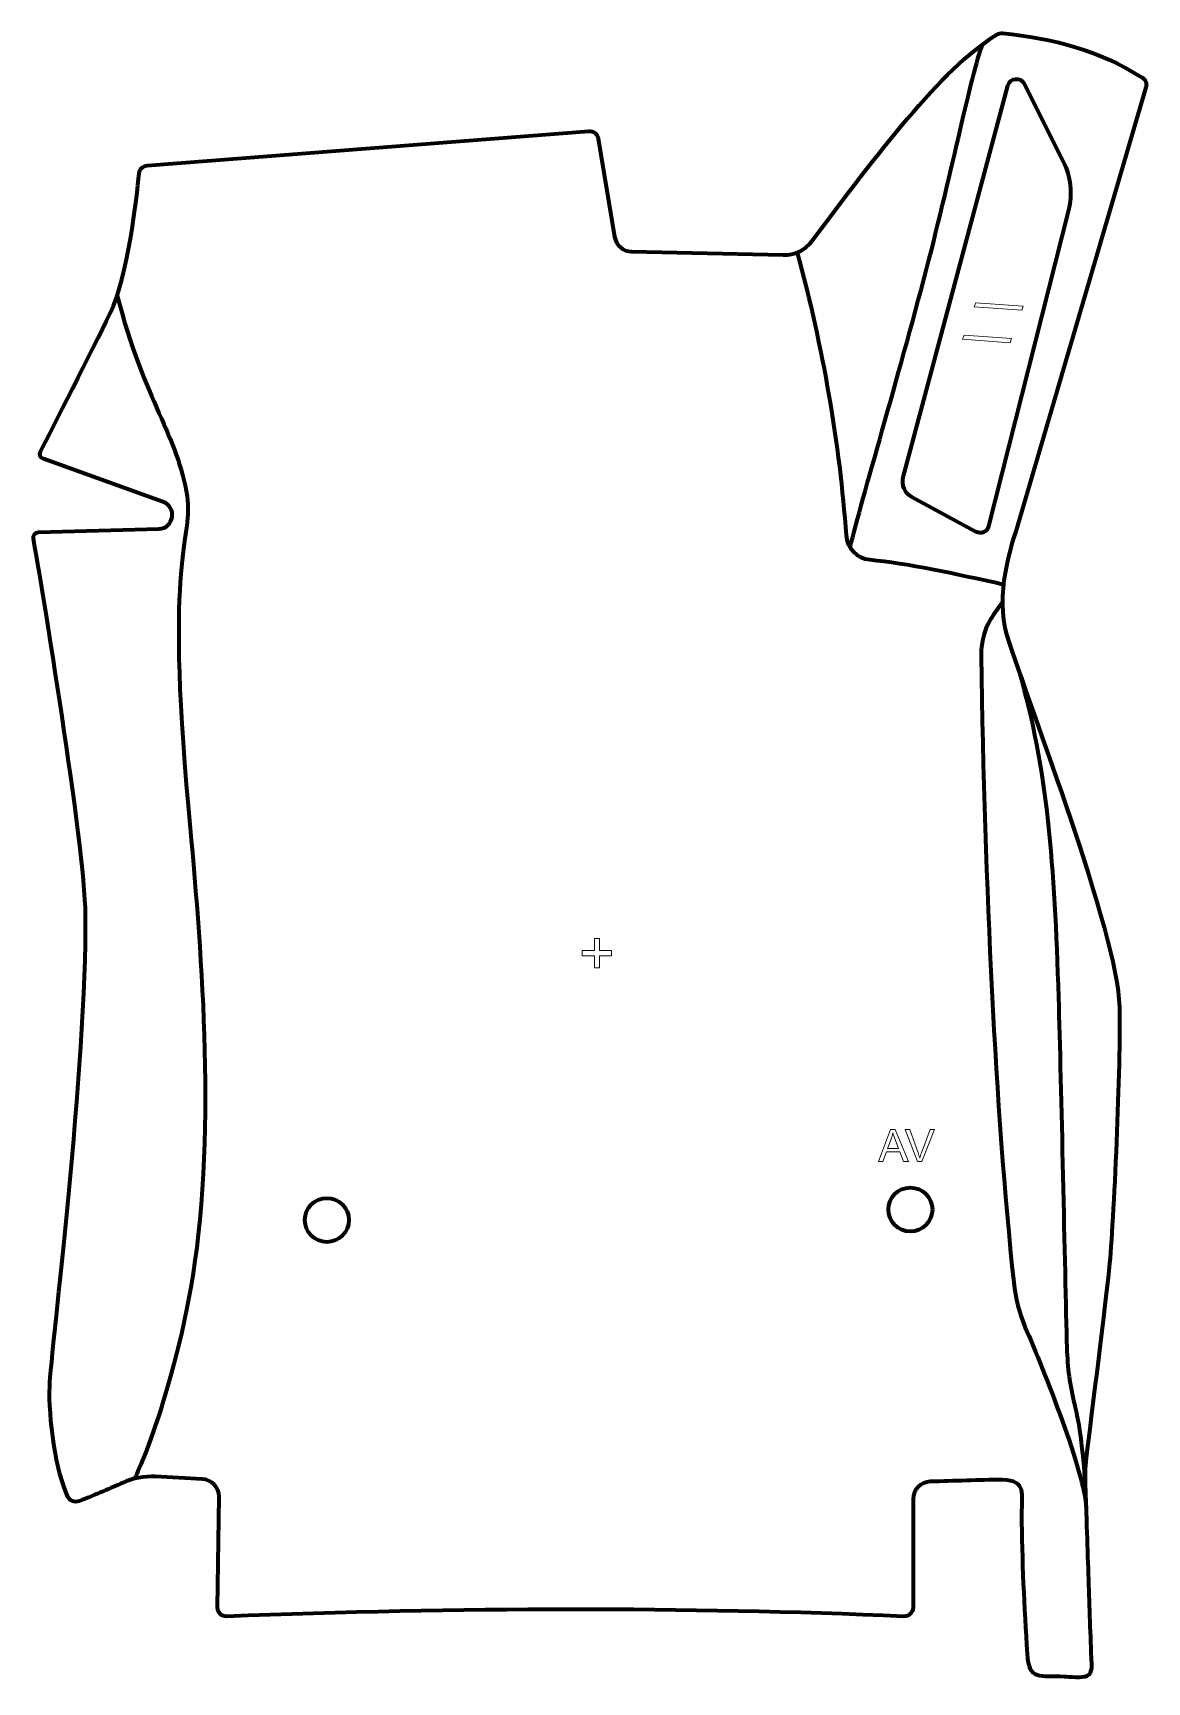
# Model space of a CAD drawing. Header units: millimetres. Extents: x 544 to 1178, y -357 to 580.
import ezdxf

# ---------------------------------------------------------------- set-up
doc = ezdxf.new("R2010")
doc.units = ezdxf.units.MM
doc.header["$MEASUREMENT"] = 0
doc.layers.add('layer 2', color=7, linetype='Continuous')
doc.layers.add('layer 3', color=7, linetype='Continuous')

msp = doc.modelspace()

# ---------------------------------------------------------------- linework, layer by layer
at = {"layer": 'layer 2', "color": 142, "lineweight": 158}
for centre in [(711.4329, -94.8229), (1043.1761, -88.8358)]:
    msp.add_ellipse(centre, major_axis=(12.5001, 0), ratio=0.999992, dxfattribs=at)
at = {"layer": 'layer 2', "color": 142, "lineweight": 200}
for points, knots in [([(1008.9052, 287.6012), (1016.0772, 316.7548), (1036.1216, 383.5638), (1052.3568, 445.875), (1052.3568, 445.875), (1067.2934, 503.2014), (1077.905, 556.7178), (1084.1312, 573.6017)], [0, 0, 0, 0, 0.33333333, 0.33333333, 0.33333333, 0.33333333, 1, 1, 1, 1]), ([(1098.6703, 550.2865), (1098.6703, 550.2865), (1039.1771, 327.6506), (1039.1771, 327.6506), (1039.1771, 327.6506), (1037.9847, 323.1862), (1040.0058, 318.4858), (1044.067, 316.2809), (1044.067, 316.2809), (1044.067, 316.2809), (1080.4673, 296.5165), (1080.4673, 296.5165), (1080.4673, 296.5165), (1083.3354, 294.9594), (1086.9023, 296.5225), (1087.701, 299.6866), (1087.701, 299.6866), (1087.701, 299.6866), (1133.0855, 479.4371), (1133.0855, 479.4371), (1133.0855, 479.4371), (1135.4339, 488.7381), (1134.3615, 498.5735), (1130.0633, 507.1499), (1130.0633, 507.1499), (1130.0633, 507.1499), (1107.9705, 551.2358), (1107.9705, 551.2358), (1107.9705, 551.2358), (1105.9096, 555.3485), (1099.8577, 554.7308), (1098.6703, 550.2865)], [0, 0, 0, 0, 0.11111111, 0.11111111, 0.11111111, 0.11111111, 0.22222222, 0.22222222, 0.22222222, 0.22222222, 0.33333333, 0.33333333, 0.33333333, 0.33333333, 0.44444444, 0.44444444, 0.44444444, 0.44444444, 0.55555556, 0.55555556, 0.55555556, 0.55555556, 0.66666667, 0.66666667, 0.66666667, 0.66666667, 0.77777778, 0.77777778, 0.77777778, 0.77777778, 1, 1, 1, 1]), ([(978.8051, 455.3657), (993.4531, 401.6965), (1003.0455, 345.7926), (1006.6054, 294.6228), (1006.6054, 294.6228), (1007.1162, 287.2791), (1012.8488, 281.3619), (1020.1802, 280.6984), (1020.1802, 280.6984), (1040.9525, 278.8184), (1068.4865, 272.8095), (1096.1446, 266.6493)], [0, 0, 0, 0, 0.25, 0.25, 0.25, 0.25, 0.5, 0.5, 0.5, 0.5, 1, 1, 1, 1]), ([(592.2343, 430.8504), (607.6098, 371.1385), (626.9625, 350.3264), (631.9144, 316.7645), (631.9144, 316.7645), (635.5001, 292.4602), (619.9613, 288.265), (631.5239, 152.8262), (631.5239, 152.8262), (636.7447, 91.6683), (648.2459, -12.55), (638.2891, -102.9938), (638.2891, -102.9938), (629.4584, -183.2091), (602.2046, -241.8364), (602.2046, -241.8364)], [0, 0, 0, 0, 0.2, 0.2, 0.2, 0.2, 0.4, 0.4, 0.4, 0.4, 0.6, 0.6, 0.6, 0.6, 1, 1, 1, 1]), ([(1095.5256, 256.5916), (1095.5256, 256.5916), (1090.6735, 249.7265), (1090.6735, 249.7265), (1090.6735, 249.7265), (1085.7688, 242.7863), (1083.1988, 234.4622), (1083.3438, 225.9652), (1083.3438, 225.9652), (1085.6206, 92.7341), (1091.2682, -29.937), (1101.9482, -130.3548), (1101.9482, -130.3548), (1102.8824, -139.1365), (1105.0985, -147.7312), (1108.5364, -155.8656), (1108.5364, -155.8656), (1119.0675, -180.7826), (1142.3649, -238.0483), (1143.0528, -258.5958)], [0, 0, 0, 0, 0.16666667, 0.16666667, 0.16666667, 0.16666667, 0.33333333, 0.33333333, 0.33333333, 0.33333333, 0.5, 0.5, 0.5, 0.5, 0.66666667, 0.66666667, 0.66666667, 0.66666667, 1, 1, 1, 1]), ([(1104.7746, 217.5861), (1121.1869, 161.5642), (1124.9722, 107.5769), (1127.3626, 31.6757), (1127.3626, 31.6757), (1128.942, -18.4636), (1130.9211, -122.5164), (1132.1467, -167.5898), (1132.1467, -167.5898), (1132.4388, -178.3382), (1133.8552, -189.0323), (1136.4625, -199.4643), (1136.4625, -199.4643), (1138.9464, -209.4023), (1142.0131, -227.551), (1143.0528, -258.5958)], [0, 0, 0, 0, 0.2, 0.2, 0.2, 0.2, 0.4, 0.4, 0.4, 0.4, 0.6, 0.6, 0.6, 0.6, 1, 1, 1, 1])]:
    msp.add_open_spline(points, degree=3, knots=knots, dxfattribs=at)
at = {"layer": 'layer 2', "color": 142, "lineweight": 9}
for points, knots in [([(1080.3443, 426.8074), (1080.3443, 426.8074), (1107.3775, 424.801), (1107.3775, 424.801), (1107.3775, 424.801), (1107.3775, 424.801), (1106.5341, 422.4675), (1106.5341, 422.4675), (1106.5341, 422.4675), (1106.5341, 422.4675), (1079.5008, 424.474), (1079.5008, 424.474), (1079.5008, 424.474), (1079.5008, 424.474), (1080.3443, 426.8074), (1080.3443, 426.8074)], [0, 0, 0, 0, 0.2, 0.2, 0.2, 0.2, 0.4, 0.4, 0.4, 0.4, 0.6, 0.6, 0.6, 0.6, 1, 1, 1, 1]), ([(1073.6807, 408.3721), (1073.6807, 408.3721), (1100.714, 406.3657), (1100.714, 406.3657), (1100.714, 406.3657), (1100.714, 406.3657), (1099.8706, 404.0322), (1099.8706, 404.0322), (1099.8706, 404.0322), (1099.8706, 404.0322), (1072.8373, 406.0387), (1072.8373, 406.0387), (1072.8373, 406.0387), (1072.8373, 406.0387), (1073.6807, 408.3721), (1073.6807, 408.3721)], [0, 0, 0, 0, 0.2, 0.2, 0.2, 0.2, 0.4, 0.4, 0.4, 0.4, 0.6, 0.6, 0.6, 0.6, 1, 1, 1, 1]), ([(863.5248, 48.6142), (863.5248, 48.6142), (863.5248, 55.5105), (863.5248, 55.5105), (863.5248, 55.5105), (863.5248, 55.5105), (856.6456, 55.5105), (856.6456, 55.5105), (856.6456, 55.5105), (856.6456, 55.5105), (856.6456, 58.3957), (856.6456, 58.3957), (856.6456, 58.3957), (856.6456, 58.3957), (863.5248, 58.3957), (863.5248, 58.3957), (863.5248, 58.3957), (863.5248, 58.3957), (863.5248, 65.2567), (863.5248, 65.2567), (863.5248, 65.2567), (863.5248, 65.2567), (866.4529, 65.2567), (866.4529, 65.2567), (866.4529, 65.2567), (866.4529, 65.2567), (866.4529, 58.3957), (866.4529, 58.3957), (866.4529, 58.3957), (866.4529, 58.3957), (873.332, 58.3957), (873.332, 58.3957), (873.332, 58.3957), (873.332, 58.3957), (873.332, 55.5105), (873.332, 55.5105), (873.332, 55.5105), (873.332, 55.5105), (866.4529, 55.5105), (866.4529, 55.5105), (866.4529, 55.5105), (866.4529, 55.5105), (866.4529, 48.6142), (866.4529, 48.6142), (866.4529, 48.6142), (866.4529, 48.6142), (863.5248, 48.6142), (863.5248, 48.6142)], [0, 0, 0, 0, 0.07692308, 0.07692308, 0.07692308, 0.07692308, 0.15384615, 0.15384615, 0.15384615, 0.15384615, 0.23076923, 0.23076923, 0.23076923, 0.23076923, 0.30769231, 0.30769231, 0.30769231, 0.30769231, 0.38461538, 0.38461538, 0.38461538, 0.38461538, 0.46153846, 0.46153846, 0.46153846, 0.46153846, 0.53846154, 0.53846154, 0.53846154, 0.53846154, 0.61538462, 0.61538462, 0.61538462, 0.61538462, 0.69230769, 0.69230769, 0.69230769, 0.69230769, 0.76923077, 0.76923077, 0.76923077, 0.76923077, 0.84615385, 0.84615385, 0.84615385, 0.84615385, 1, 1, 1, 1]), ([(1025.0061, -61.5829), (1025.0061, -61.5829), (1031.9826, -43.3965), (1031.9826, -43.3965), (1031.9826, -43.3965), (1031.9826, -43.3965), (1034.6285, -43.3965), (1034.6285, -43.3965), (1034.6285, -43.3965), (1034.6285, -43.3965), (1042.0326, -61.5829), (1042.0326, -61.5829), (1042.0326, -61.5829), (1042.0326, -61.5829), (1039.2936, -61.5829), (1039.2936, -61.5829), (1039.2936, -61.5829), (1039.2936, -61.5829), (1037.1896, -56.0711), (1037.1896, -56.0711), (1037.1896, -56.0711), (1037.1896, -56.0711), (1029.5315, -56.0711), (1029.5315, -56.0711), (1029.5315, -56.0711), (1029.5315, -56.0711), (1027.5588, -61.5829), (1027.5588, -61.5829), (1027.5588, -61.5829), (1027.5588, -61.5829), (1025.0061, -61.5829), (1025.0061, -61.5829)], [0, 0, 0, 0, 0.11111111, 0.11111111, 0.11111111, 0.11111111, 0.22222222, 0.22222222, 0.22222222, 0.22222222, 0.33333333, 0.33333333, 0.33333333, 0.33333333, 0.44444444, 0.44444444, 0.44444444, 0.44444444, 0.55555556, 0.55555556, 0.55555556, 0.55555556, 0.66666667, 0.66666667, 0.66666667, 0.66666667, 0.77777778, 0.77777778, 0.77777778, 0.77777778, 1, 1, 1, 1]), ([(1030.2385, -54.1153), (1030.2385, -54.1153), (1036.4361, -54.1153), (1036.4361, -54.1153), (1036.4361, -54.1153), (1036.4361, -54.1153), (1034.5396, -49.0734), (1034.5396, -49.0734), (1034.5396, -49.0734), (1033.9681, -47.5409), (1033.5363, -46.2752), (1033.2357, -45.2761), (1033.2357, -45.2761), (1032.9859, -46.4614), (1032.6515, -47.6256), (1032.2324, -48.7771), (1032.2324, -48.7771), (1032.2324, -48.7771), (1030.2385, -54.1153), (1030.2385, -54.1153)], [0, 0, 0, 0, 0.16666667, 0.16666667, 0.16666667, 0.16666667, 0.33333333, 0.33333333, 0.33333333, 0.33333333, 0.5, 0.5, 0.5, 0.5, 0.66666667, 0.66666667, 0.66666667, 0.66666667, 1, 1, 1, 1]), ([(1047.2396, -61.5829), (1047.2396, -61.5829), (1040.2123, -43.3965), (1040.2123, -43.3965), (1040.2123, -43.3965), (1040.2123, -43.3965), (1042.82, -43.3965), (1042.82, -43.3965), (1042.82, -43.3965), (1042.82, -43.3965), (1047.5444, -56.613), (1047.5444, -56.613), (1047.5444, -56.613), (1047.9212, -57.6713), (1048.2429, -58.6619), (1048.4969, -59.589), (1048.4969, -59.589), (1048.7763, -58.5942), (1049.1023, -57.6036), (1049.4748, -56.613), (1049.4748, -56.613), (1049.4748, -56.613), (1054.377, -43.3965), (1054.377, -43.3965), (1054.377, -43.3965), (1054.377, -43.3965), (1056.8323, -43.3965), (1056.8323, -43.3965), (1056.8323, -43.3965), (1056.8323, -43.3965), (1049.7415, -61.5829), (1049.7415, -61.5829), (1049.7415, -61.5829), (1049.7415, -61.5829), (1047.2396, -61.5829), (1047.2396, -61.5829)], [0, 0, 0, 0, 0.1, 0.1, 0.1, 0.1, 0.2, 0.2, 0.2, 0.2, 0.3, 0.3, 0.3, 0.3, 0.4, 0.4, 0.4, 0.4, 0.5, 0.5, 0.5, 0.5, 0.6, 0.6, 0.6, 0.6, 0.7, 0.7, 0.7, 0.7, 0.8, 0.8, 0.8, 0.8, 1, 1, 1, 1])]:
    msp.add_open_spline(points, degree=3, knots=knots, dxfattribs=at)
at = {"layer": 'layer 3', "color": 242, "lineweight": 158}
msp.add_open_spline([(1142.5694, -244.1601), (1142.393, -238.892), (1142.6343, -233.6194), (1143.2915, -228.3891), (1143.2915, -228.3891), (1146.1388, -205.7307), (1154.2851, -140.6022), (1156.249, -121.6464), (1156.249, -121.6464), (1158.6395, -98.5698), (1162.8738, -3.8896), (1162.03, 26.3477), (1162.03, 26.3477), (1160.8309, 69.3341), (1110.8889, 196.551), (1098.1088, 237.5233), (1098.1088, 237.5233), (1090.9065, 260.613), (1100.8068, 289.1862), (1103.0593, 296.7618), (1103.0593, 296.7618), (1103.0593, 296.7618), (1177.101, 549.182), (1177.101, 549.182), (1177.101, 549.182), (1177.7343, 551.3125), (1176.8886, 553.6161), (1175.009, 554.805), (1175.009, 554.805), (1150.7968, 570.1212), (1123.8965, 577.2631), (1095.5628, 580.0483), (1095.5628, 580.0483), (1094.46, 580.1566), (1093.3547, 579.8875), (1092.4149, 579.3008), (1092.4149, 579.3008), (1059.8793, 558.9818), (1024.5648, 511.5361), (987.3246, 461.908), (987.3246, 461.908), (983.4511, 456.7461), (977.3201, 453.7694), (970.8629, 453.9165), (970.8629, 453.9165), (970.8629, 453.9165), (884.6384, 455.8808), (884.6384, 455.8808), (884.6384, 455.8808), (879.8318, 455.9901), (875.784, 459.4999), (875.0001, 464.2363), (875.0001, 464.2363), (875.0001, 464.2363), (865.7453, 520.1763), (865.7453, 520.1763), (865.7453, 520.1763), (865.3217, 522.7368), (863.0092, 524.5483), (860.4215, 524.3461), (860.4215, 524.3461), (860.4215, 524.3461), (609.229, 504.7401), (609.229, 504.7401), (609.229, 504.7401), (606.8079, 504.5511), (604.8739, 502.6503), (604.6408, 500.2331), (604.6408, 500.2331), (603.3009, 486.3375), (598.3207, 441.3996), (588.2861, 420.8574), (588.2861, 420.8574), (577.9799, 399.7591), (554.788, 354.2564), (548.5939, 342.1202), (548.5939, 342.1202), (547.7733, 340.5129), (548.553, 338.5539), (550.253, 337.9433), (550.253, 337.9433), (550.253, 337.9433), (618.198, 313.6263), (618.198, 313.6263), (618.198, 313.6263), (626.4519, 310.6626), (624.6034, 298.5098), (615.8407, 298.1274), (615.8407, 298.1274), (615.8407, 298.1274), (547.4678, 296.2721), (547.4678, 296.2721), (547.4678, 296.2721), (545.6616, 296.1934), (544.3345, 294.5509), (544.6421, 292.7715), (544.6421, 292.7715), (548.8554, 268.4041), (573.8253, 118.3007), (574.2401, 78.8516), (574.2401, 78.8516), (575.138, -6.4613), (554.6186, -169.3917), (553.8217, -189.2856), (553.8217, -189.2856), (553.1073, -207.1233), (557.5181, -238.3964), (564.1821, -252.1272), (564.1821, -252.1272), (565.324, -254.4799), (568.0708, -255.5728), (570.5092, -254.6284), (570.5092, -254.6284), (580.0624, -250.9285), (589.1051, -247.0049), (595.3846, -244.1872), (595.3846, -244.1872), (601.1842, -241.5844), (607.5171, -240.3942), (613.8655, -240.7219), (613.8655, -240.7219), (613.8655, -240.7219), (640.6364, -242.1048), (640.6364, -242.1048), (640.6364, -242.1048), (646.0008, -242.3817), (650.1879, -246.8415), (650.1191, -252.2052), (650.1191, -252.2052), (650.1191, -252.2052), (649.3134, -315.127), (649.3134, -315.127), (649.3134, -315.127), (649.2767, -317.9862), (651.6491, -320.2891), (654.5101, -320.1777), (654.5101, -320.1777), (786.4614, -315.025), (914.9698, -314.7519), (1039.4729, -320.1558), (1039.4729, -320.1558), (1042.3166, -320.2793), (1044.6883, -318.0134), (1044.6883, -315.1703), (1044.6883, -315.1703), (1044.6883, -315.1703), (1044.6883, -253.5309), (1044.6883, -253.5309), (1044.6883, -253.5309), (1044.6883, -248.114), (1049.0127, -243.6852), (1054.4352, -243.548), (1054.4352, -243.548), (1068.1105, -243.1962), (1081.9197, -242.596), (1095.5801, -242.4498), (1095.5801, -242.4498), (1109.4161, -243.0767), (1106.645, -250.8944), (1106.5732, -261.7043), (1106.5732, -261.7043), (1106.7095, -288.3275), (1108.1181, -314.8522), (1109.7473, -341.4175), (1109.7473, -341.4175), (1110.7328, -357.4871), (1117.1735, -353.6257), (1130.5739, -354.4536), (1130.5739, -354.4536), (1133.3595, -354.6258), (1141.2546, -355.5009), (1143.5167, -354.223), (1143.5167, -354.223), (1147.0727, -352.2141), (1146.0865, -347.1951), (1145.907, -343.818), (1145.907, -343.818), (1145.3757, -327.9622), (1144.845, -312.1064), (1144.314, -296.2507), (1144.314, -296.2507), (1144.0102, -287.1799), (1143.7064, -278.1091), (1143.4026, -269.0384), (1143.4026, -269.0384), (1143.1836, -262.5004), (1142.9647, -255.9625), (1142.7457, -249.4246), (1142.7457, -249.4246), (1142.6869, -247.6697), (1142.6282, -245.9149), (1142.5694, -244.1601)], degree=3, knots=[0, 0, 0, 0, 0.02040816, 0.02040816, 0.02040816, 0.02040816, 0.04081633, 0.04081633, 0.04081633, 0.04081633, 0.06122449, 0.06122449, 0.06122449, 0.06122449, 0.08163265, 0.08163265, 0.08163265, 0.08163265, 0.10204082, 0.10204082, 0.10204082, 0.10204082, 0.12244898, 0.12244898, 0.12244898, 0.12244898, 0.14285714, 0.14285714, 0.14285714, 0.14285714, 0.16326531, 0.16326531, 0.16326531, 0.16326531, 0.18367347, 0.18367347, 0.18367347, 0.18367347, 0.20408163, 0.20408163, 0.20408163, 0.20408163, 0.2244898, 0.2244898, 0.2244898, 0.2244898, 0.24489796, 0.24489796, 0.24489796, 0.24489796, 0.26530612, 0.26530612, 0.26530612, 0.26530612, 0.28571429, 0.28571429, 0.28571429, 0.28571429, 0.30612245, 0.30612245, 0.30612245, 0.30612245, 0.32653061, 0.32653061, 0.32653061, 0.32653061, 0.34693878, 0.34693878, 0.34693878, 0.34693878, 0.36734694, 0.36734694, 0.36734694, 0.36734694, 0.3877551, 0.3877551, 0.3877551, 0.3877551, 0.40816327, 0.40816327, 0.40816327, 0.40816327, 0.42857143, 0.42857143, 0.42857143, 0.42857143, 0.44897959, 0.44897959, 0.44897959, 0.44897959, 0.46938776, 0.46938776, 0.46938776, 0.46938776, 0.48979592, 0.48979592, 0.48979592, 0.48979592, 0.51020408, 0.51020408, 0.51020408, 0.51020408, 0.53061224, 0.53061224, 0.53061224, 0.53061224, 0.55102041, 0.55102041, 0.55102041, 0.55102041, 0.57142857, 0.57142857, 0.57142857, 0.57142857, 0.59183673, 0.59183673, 0.59183673, 0.59183673, 0.6122449, 0.6122449, 0.6122449, 0.6122449, 0.63265306, 0.63265306, 0.63265306, 0.63265306, 0.65306122, 0.65306122, 0.65306122, 0.65306122, 0.67346939, 0.67346939, 0.67346939, 0.67346939, 0.69387755, 0.69387755, 0.69387755, 0.69387755, 0.71428571, 0.71428571, 0.71428571, 0.71428571, 0.73469388, 0.73469388, 0.73469388, 0.73469388, 0.75510204, 0.75510204, 0.75510204, 0.75510204, 0.7755102, 0.7755102, 0.7755102, 0.7755102, 0.79591837, 0.79591837, 0.79591837, 0.79591837, 0.81632653, 0.81632653, 0.81632653, 0.81632653, 0.83673469, 0.83673469, 0.83673469, 0.83673469, 0.85714286, 0.85714286, 0.85714286, 0.85714286, 0.87755102, 0.87755102, 0.87755102, 0.87755102, 0.89795918, 0.89795918, 0.89795918, 0.89795918, 0.91836735, 0.91836735, 0.91836735, 0.91836735, 0.93877551, 0.93877551, 0.93877551, 0.93877551, 0.95918367, 0.95918367, 0.95918367, 0.95918367, 1, 1, 1, 1], dxfattribs=at)

doc.saveas('drawing.dxf')
